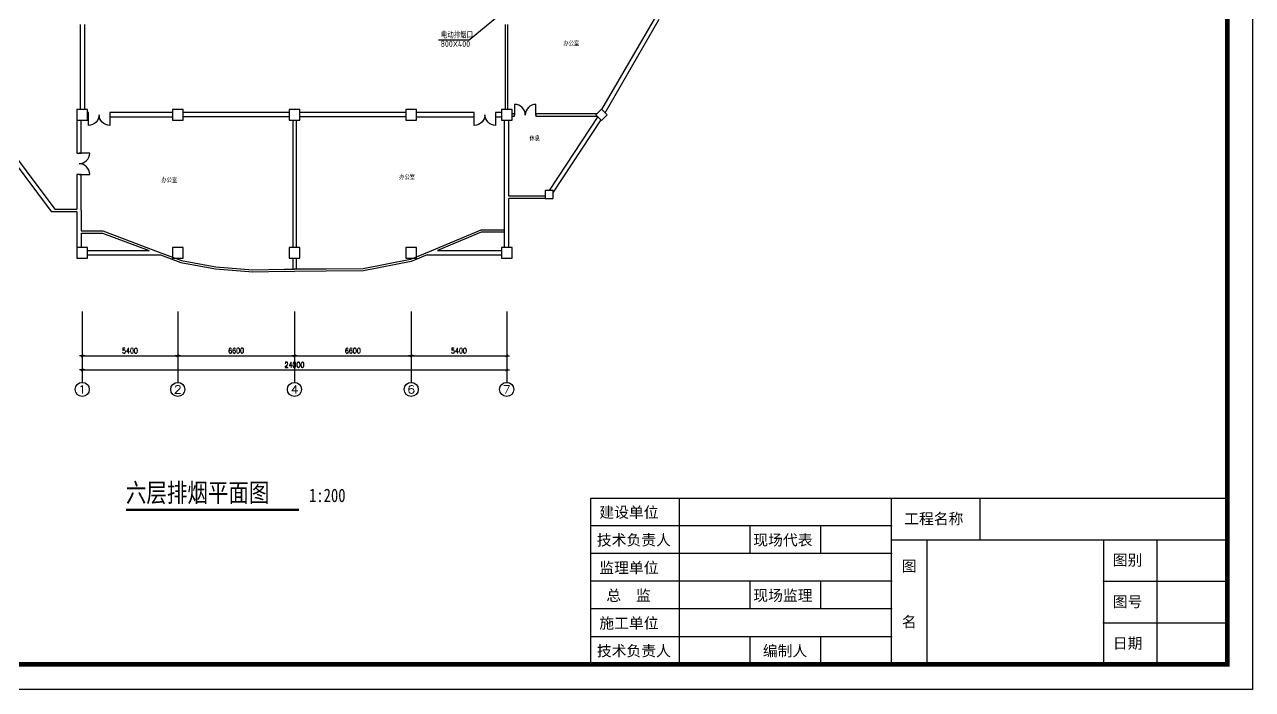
# Model space of a CAD drawing. Extents: x -149393 to 1177518, y -366685 to 296590.
# Drawn here: x 531620 to 601049, y -366143 to -328557 of the extents above; entities that cross this region are included whole.
import ezdxf
from ezdxf.enums import TextEntityAlignment as Align

# ---------------------------------------------------------------- set-up
doc = ezdxf.new("R2010")
doc.units = 0
doc.header["$LTSCALE"] = 1000
doc.header["$MEASUREMENT"] = 0
doc.layers.get('0').update_dxf_attribs({"linetype": 'CONTINUOUS'})
doc.layers.get('Defpoints').update_dxf_attribs({"linetype": 'CONTINUOUS'})
for name, color, linetype in [('AXIS', 3, 'CONTINUOUS'), ('COLUMN', 9, 'CONTINUOUS'), ('PUB_TITLE', 253, 'CONTINUOUS'), ('TEL_SYMB', 3, 'CONTINUOUS'), ('TEL_TEXT', 7, 'CONTINUOUS'), ('WALL', 9, 'CONTINUOUS'), ('WINDOW', 4, 'CONTINUOUS'), ('通风', 3, 'CONTINUOUS')]:
    doc.layers.add(name, color=color, linetype=linetype)
doc.styles.add('_TCH_AXIS', font='COMPLEX', dxfattribs={"bigfont": 'GBCBIG'})
doc.styles.add('_TCH_DIM_T3', font='SIMPLEX', dxfattribs={"width": 0.705882, "bigfont": 'GBCBIG'})
doc.styles.add('_TEL_DIM', font='', dxfattribs={"width": 0.8, "height": 3.5})
doc.styles.add('DIM_FONT', font='SIMPLEX.shx', dxfattribs={"width": 0.8})
doc.styles.add('宋体', font='')
doc.styles.add('样式 1', font='TSSDENG', dxfattribs={"width": 0.8, "height": 3000, "bigfont": 'TSSDCHN'})
doc.styles.get('_TEL_DIM').set_extended_font_data('SimSun')
doc.styles.get('宋体').set_extended_font_data('SimSun')
doc.dimstyles.new('_TCH_ARCH&&100', dxfattribs={"dimtxt": 297.5, "dimasz": 100, "dimexe": 250, "dimexo": 300, "dimgap": 126.25, "dimtad": 1, "dimdec": 0, "dimzin": 0, "dimdsep": 46, "dimtxsty": '_TCH_DIM_T3', "dimblk": 'ARCHTICK', "dimcen": 0.09, "dimclrt": 7, "dimazin": 2, "dimtfac": 1, "dimtdec": 0, "dimtix": 1, "dimtmove": 2, "dimatfit": 3, "dimfxl": 1, "dimtolj": 1, "dimtzin": 0, "dimarcsym": 0})
doc.dimstyles.new('DIMN', dxfattribs={"dimtxt": 300, "dimasz": 1, "dimexe": 250, "dimexo": 300, "dimgap": 150, "dimtad": 1, "dimdec": 0, "dimdsep": 46, "dimtxsty": 'DIM_FONT', "dimblk": '_DIMX', "dimcen": 2.5, "dimclrt": 7, "dimadec": 0, "dimazin": 0, "dimtfac": 1, "dimtdec": 0, "dimtix": 1, "dimtmove": 2, "dimatfit": 3, "dimldrblk": '_DIMX', "dimfxl": 1, "dimtolj": 1, "dimarcsym": 0})

# ---------------------------------------------------------------- blocks, each defined once
blk = doc.blocks.new('_DIMX')
blk.add_line((-150, 0), (150, 0))
at = {"const_width": 50}
blk.add_lwpolyline([(-70, -70), (70, 70)], dxfattribs=at)
blk = doc.blocks.new('_ArchTick')
at = {"color": 0, "linetype": 'ByBlock', "const_width": 0.4}
blk.add_lwpolyline([(-0.5, -0.5), (0.5, 0.5)], dxfattribs=at)
blk = doc.blocks.new('*D703')
at = {"layer": 'AXIS', "color": 0, "lineweight": -2, "transparency": 16777216}
for p, q in [((546882, -345083), (546882, -347533)), ((553482, -345083), (553482, -347533)), ((546882, -347283), (553482, -347283))]:
    blk.add_line(p, q, dxfattribs=at)
at = {"layer": 'Defpoints', "color": 0, "transparency": 16777216}
for p in [(546882, -344783), (553482, -344783), (553482, -347283)]:
    blk.add_point(p, dxfattribs=at)
at = {"layer": 'AXIS', "color": 0, "lineweight": -2, "transparency": 16777216, "xscale": 100, "yscale": 100, "zscale": 100, "rotation": 180}
blk.add_blockref('_ArchTick', (546882, -347283), dxfattribs=at)
at = {"layer": 'AXIS', "color": 0, "lineweight": -2, "transparency": 16777216, "xscale": 100, "yscale": 100, "zscale": 100}
blk.add_blockref('_ArchTick', (553482, -347283), dxfattribs=at)
at = {"layer": 'AXIS', "color": 7, "transparency": 16777216, "insert": (550182, -347008), "char_height": 297.5, "attachment_point": 5, "style": '_TCH_DIM_T3'}
blk.add_mtext('\\A1;6600', dxfattribs=at)
blk = doc.blocks.new('*D704')
at = {"layer": 'AXIS', "color": 0, "lineweight": -2, "transparency": 16777216}
for p, q in [((553482, -345083), (553482, -347533)), ((558882, -345083), (558882, -347533)), ((553482, -347283), (558882, -347283))]:
    blk.add_line(p, q, dxfattribs=at)
at = {"layer": 'Defpoints', "color": 0, "transparency": 16777216}
for p in [(553482, -344783), (558882, -344783), (558882, -347283)]:
    blk.add_point(p, dxfattribs=at)
at = {"layer": 'AXIS', "color": 0, "lineweight": -2, "transparency": 16777216, "xscale": 100, "yscale": 100, "zscale": 100, "rotation": 180}
blk.add_blockref('_ArchTick', (553482, -347283), dxfattribs=at)
at = {"layer": 'AXIS', "color": 0, "lineweight": -2, "transparency": 16777216, "xscale": 100, "yscale": 100, "zscale": 100}
blk.add_blockref('_ArchTick', (558882, -347283), dxfattribs=at)
at = {"layer": 'AXIS', "color": 7, "transparency": 16777216, "insert": (556182, -347008), "char_height": 297.5, "attachment_point": 5, "style": '_TCH_DIM_T3'}
blk.add_mtext('\\A1;5400', dxfattribs=at)
blk = doc.blocks.new('*D705')
at = {"layer": 'AXIS', "color": 0, "lineweight": -2, "transparency": 16777216}
for p, q in [((540282, -345083), (540282, -347533)), ((546882, -345083), (546882, -347533)), ((540282, -347283), (546882, -347283))]:
    blk.add_line(p, q, dxfattribs=at)
at = {"layer": 'Defpoints', "color": 0, "transparency": 16777216}
for p in [(540282, -344783), (546882, -344783), (546882, -347283)]:
    blk.add_point(p, dxfattribs=at)
at = {"layer": 'AXIS', "color": 0, "lineweight": -2, "transparency": 16777216, "xscale": 100, "yscale": 100, "zscale": 100, "rotation": 180}
blk.add_blockref('_ArchTick', (540282, -347283), dxfattribs=at)
at = {"layer": 'AXIS', "color": 0, "lineweight": -2, "transparency": 16777216, "xscale": 100, "yscale": 100, "zscale": 100}
blk.add_blockref('_ArchTick', (546882, -347283), dxfattribs=at)
at = {"layer": 'AXIS', "color": 7, "transparency": 16777216, "insert": (543582, -347008), "char_height": 297.5, "attachment_point": 5, "style": '_TCH_DIM_T3'}
blk.add_mtext('\\A1;6600', dxfattribs=at)
blk = doc.blocks.new('*D706')
at = {"layer": 'AXIS', "color": 0, "lineweight": -2, "transparency": 16777216}
for p, q in [((534882, -345083), (534882, -347533)), ((540282, -345083), (540282, -347533)), ((534882, -347283), (540282, -347283))]:
    blk.add_line(p, q, dxfattribs=at)
at = {"layer": 'Defpoints', "color": 0, "transparency": 16777216}
for p in [(534882, -344783), (540282, -344783), (540282, -347283)]:
    blk.add_point(p, dxfattribs=at)
at = {"layer": 'AXIS', "color": 0, "lineweight": -2, "transparency": 16777216, "xscale": 100, "yscale": 100, "zscale": 100, "rotation": 180}
blk.add_blockref('_ArchTick', (534882, -347283), dxfattribs=at)
at = {"layer": 'AXIS', "color": 0, "lineweight": -2, "transparency": 16777216, "xscale": 100, "yscale": 100, "zscale": 100}
blk.add_blockref('_ArchTick', (540282, -347283), dxfattribs=at)
at = {"layer": 'AXIS', "color": 7, "transparency": 16777216, "insert": (537582, -347008), "char_height": 297.5, "attachment_point": 5, "style": '_TCH_DIM_T3'}
blk.add_mtext('\\A1;5400', dxfattribs=at)
blk = doc.blocks.new('*D707')
at = {"layer": 'AXIS', "color": 0, "lineweight": -2, "transparency": 16777216}
for p, q in [((534882, -345083), (534882, -348333)), ((558882, -345083), (558882, -348333)), ((534882, -348083), (558882, -348083))]:
    blk.add_line(p, q, dxfattribs=at)
at = {"layer": 'Defpoints', "color": 0, "transparency": 16777216}
for p in [(534882, -344783), (558882, -344783), (558882, -348083)]:
    blk.add_point(p, dxfattribs=at)
at = {"layer": 'AXIS', "color": 0, "lineweight": -2, "transparency": 16777216, "xscale": 100, "yscale": 100, "zscale": 100, "rotation": 180}
blk.add_blockref('_ArchTick', (534882, -348083), dxfattribs=at)
at = {"layer": 'AXIS', "color": 0, "lineweight": -2, "transparency": 16777216, "xscale": 100, "yscale": 100, "zscale": 100}
blk.add_blockref('_ArchTick', (558882, -348083), dxfattribs=at)
at = {"layer": 'AXIS', "color": 7, "transparency": 16777216, "insert": (546882, -347808), "char_height": 297.5, "attachment_point": 5, "style": '_TCH_DIM_T3'}
blk.add_mtext('\\A1;24000', dxfattribs=at)
blk = doc.blocks.new('_FZHK')
blk.add_lwpolyline([(-0.5, -0.5), (0.5, -0.5), (0.5, 0.5), (-0.5, 0.5)], close=True)
blk = doc.blocks.new('会签栏')
at = {"layer": 'PUB_TITLE', "color": 4, "lineweight": 30}
blk.add_lwpolyline([(-18000, 0), (-18000, 4700), (0, 4700)], dxfattribs=at)
at = {"layer": 'PUB_TITLE', "color": 4}
for points in [[(-15500, 4700), (-15500, 0)], [(-9500, 0), (-9500, 4700)], [(-7000, 4700), (-7000, 3525)], [(-9500, 3917), (-18000, 3917)], [(-13500, 3917), (-13500, 3133)], [(-11500, 3917), (-11500, 3133)], [(-9500, 3525), (0, 3525)], [(-8500, 3525), (-8500, 0)], [(-3500, 3525), (-3500, 0)], [(-2000, 3525), (-2000, 0)], [(-9500, 3133), (-18000, 3133)], [(-9500, 2350), (-18000, 2350)], [(-13500, 2350), (-13500, 1567)], [(-11500, 2350), (-11500, 1567)], [(-3500, 2350), (0, 2350)], [(-9500, 1567), (-18000, 1567)], [(-3500, 1175), (0, 1175)], [(-9500, 783), (-18000, 783)], [(-13500, 783), (-13500, 0)], [(-11500, 783), (-11500, 0)]]:
    blk.add_lwpolyline(points, dxfattribs=at)
at = {"layer": 'PUB_TITLE'}
for p in [(-9500, 3917), (-9500, 3133), (-9500, 2350), (-9500, 1567), (-3500, 1175), (-9500, 783)]:
    blk.add_point(p, dxfattribs=at)
at = {"layer": 'PUB_TITLE', "color": 4}
blk.add_point((-3500, 2350), dxfattribs=at)
at = {"lineweight": -3, "style": '宋体'}
for s, p in [('建设单位', (-17758, 4147)), ('工程名称', (-9140, 3965)), ('技术负责人', (-17828, 3363)), ('现场代表', (-13405, 3363)), ('图别', (-3241, 2796)), ('监理单位', (-17758, 2580)), ('图', (-9206, 2624)), ('总  监', (-17560, 1797)), ('现场监理', (-13405, 1797)), ('图号', (-3241, 1621)), ('名', (-9206, 1049)), ('施工单位', (-17758, 1013)), ('日期', (-3241, 446)), ('技术负责人', (-17828, 230)), ('编制人', (-13134, 230))]:
    blk.add_text(s, height=307, dxfattribs=at).set_placement(p)

msp = doc.modelspace()

# ---------------------------------------------------------------- linework, layer by layer
at = {"layer": 'AXIS'}
for p, q in [((534882.4, -344782.7), (534882.4, -348782.7)), ((540282.4, -344782.7), (540282.4, -348782.7)), ((546882.4, -344782.7), (546882.4, -348782.7)), ((553482.4, -344782.7), (553482.4, -348782.7)), ((558882.4, -344782.7), (558882.4, -348782.7))]:
    msp.add_line(p, q, dxfattribs=at)
for centre in [(534882.4, -349182.7), (540282.4, -349182.7), (546882.4, -349182.7), (553482.4, -349182.7), (558882.4, -349182.7)]:
    msp.add_circle(centre, 400, dxfattribs=at)
at = {"layer": 'PUB_TITLE'}
msp.add_lwpolyline([(482249.1, -282134.7), (601049.1, -282134.7), (601049.1, -366143.3), (482249.1, -366143.3)], close=True, dxfattribs=at)
at = {"layer": 'PUB_TITLE', "const_width": 270.7}
msp.add_lwpolyline([(489320.5, -283549), (599634.8, -283549), (599634.8, -364729), (489320.5, -364729), (489320.5, -283549)], close=True, dxfattribs=at)
at = {"layer": 'TEL_SYMB', "const_width": 140}
msp.add_lwpolyline([(537347, -355990.4), (547144.7, -355990.4)], dxfattribs=at)
at = {"layer": 'WALL', "color": 59}
for p, q in [((564268.3, -333367.7), (567310.3, -328123.1)), ((564443.9, -333543.3), (567510.5, -328256.2)), ((534762.4, -328556.9), (534762.4, -333356.9)), ((535002.4, -328556.9), (535002.4, -333356.9)), ((558822.4, -333356.9), (558822.4, -328556.9)), ((558942.4, -333356.9), (558942.4, -328556.9)), ((528929.7, -333120), (533337.4, -338996.9)), ((528737.7, -333264), (533127.4, -339116.9)), ((535237.1, -333536.9), (535182.4, -333536.9)), ((535182.4, -333776.9), (535237.1, -333776.9)), ((535237.1, -333776.9), (535237.1, -333536.9)), ((539982.4, -333536.9), (536437.1, -333536.9)), ((536437.1, -333536.9), (536437.1, -333776.9)), ((536437.1, -333776.9), (539982.4, -333776.9)), ((546582.4, -333536.9), (540582.4, -333536.9)), ((546582.4, -333776.9), (540582.4, -333776.9)), ((553182.4, -333536.9), (547182.4, -333536.9)), ((553182.4, -333776.9), (547182.4, -333776.9)), ((557049.3, -333536.9), (553782.4, -333536.9)), ((553782.4, -333776.9), (557049.3, -333776.9)), ((557049.3, -333776.9), (557049.3, -333536.9)), ((558582.4, -333536.9), (558249.3, -333536.9)), ((558249.3, -333536.9), (558249.3, -333776.9)), ((558249.3, -333776.9), (558582.4, -333776.9)), ((559329.8, -333609.9), (559182.4, -333609.9)), ((559182.4, -333729.9), (559329.8, -333729.9)), ((559329.8, -333729.9), (559329.8, -333609.9)), ((563968.1, -333609.9), (560529.8, -333609.9)), ((560529.8, -333609.9), (560529.8, -333729.9)), ((560529.8, -333729.9), (563994.1, -333729.9)), ((564026.5, -333762.3), (561286.6, -337931.9)), ((564199.8, -333935.6), (561507.4, -338033)), ((534582.4, -333956.9), (534582.4, -335824.4)), ((534822.4, -335824.4), (534822.4, -333956.9)), ((558762.4, -338321.9), (558762.4, -333956.9)), ((559002.4, -338261.9), (559002.4, -333956.9)), ((534582.4, -335824.4), (534822.4, -335824.4)), ((534822.4, -337024.4), (534582.4, -337024.4)), ((534582.4, -337024.4), (534582.4, -338996.9)), ((534822.4, -339056.9), (534822.4, -337024.4)), ((558762.4, -341156.9), (558762.4, -338321.9)), ((561057.4, -338261.9), (559002.4, -338261.9)), ((561057.4, -338381.9), (559002.4, -338381.9)), ((559002.4, -341156.9), (559002.4, -338381.9)), ((533127.4, -339116.9), (534582.4, -339116.9)), ((533337.4, -338996.9), (534582.4, -338996.9)), ((534582.4, -339116.9), (534582.4, -340284.7)), ((534822.4, -339056.9), (534822.4, -340224.7)), ((557419.6, -340178.3), (554500.4, -341401.6)), ((558762.4, -340178.3), (557419.6, -340178.3)), ((558762.4, -340298.3), (558762.4, -340178.3)), ((534582.4, -340284.7), (534582.4, -341156.9)), ((534822.4, -340224.7), (536044, -340224.7)), ((534822.4, -340344.7), (534822.4, -341156.9)), ((534822.4, -340344.7), (536022.2, -340344.7)), ((536022.2, -340344.7), (538669.5, -341336.9)), ((536044, -340224.7), (539181.7, -341400.7)), ((557443.8, -340298.3), (554965.2, -341336.9)), ((558762.4, -340298.3), (557443.8, -340298.3)), ((535182.4, -341336.9), (538669.5, -341336.9)), ((535182.4, -341576.9), (539309.8, -341576.9)), ((539181.7, -341400.7), (540488.4, -341890.5)), ((539309.8, -341576.9), (540456, -342006.5)), ((554500.4, -341401.6), (553443.7, -341844.4)), ((554392.5, -341576.9), (553478.8, -341959.8)), ((554392.5, -341576.9), (558582.4, -341576.9)), ((554965.2, -341336.9), (558582.4, -341336.9)), ((540456, -342006.5), (542413.7, -342373.4)), ((540488.4, -341890.5), (542429.6, -342254.3)), ((542429.6, -342254.3), (544528.9, -342422.2)), ((553443.7, -341844.4), (550766.7, -342367)), ((553478.8, -341959.8), (550778.5, -342487)), ((542413.7, -342373.4), (544525.3, -342542.3)), ((544525.3, -342542.3), (546313.1, -342505.7)), ((544528.9, -342422.2), (546310.7, -342385.7)), ((546311.3, -342505.7), (546881.9, -342510.8)), ((546312.4, -342385.7), (546882.9, -342390.8)), ((548666.7, -342375.9), (546881.9, -342390.8)), ((548667.7, -342495.9), (546882.9, -342510.8)), ((550766.7, -342367), (548666.9, -342375.9)), ((550778.5, -342487), (548667.4, -342495.9))]:
    msp.add_line(p, q, dxfattribs=at)
at = {"layer": 'WALL'}
for p, q in [((546782.4, -333956.9), (546782.4, -341156.9)), ((546982.4, -333956.9), (546982.4, -341156.9)), ((546782.4, -341756.9), (546782.4, -342389.9)), ((546982.4, -341756.9), (546982.4, -342389.9))]:
    msp.add_line(p, q, dxfattribs=at)
at = {"layer": 'WINDOW', "color": 59, "extrusion": (1.22461e-16, -7.49855e-33, -1)}
msp.add_lwpolyline([(-560529.8, -333669.9), (-560529.8, -333069.9, -0.4142136), (-559929.8, -333669.9, -0.4142136), (-559329.8, -333069.9), (-559329.8, -333669.9)], format="xyb", dxfattribs=at)
at = {"layer": 'WINDOW', "color": 59}
for points in [[(536437.1, -333656.9), (536437.1, -334256.9, -0.4142136), (535837.1, -333656.9, -0.4142136), (535237.1, -334256.9), (535237.1, -333656.9)], [(558249.3, -333656.9), (558249.3, -334256.9, -0.4142136), (557649.3, -333656.9, -0.4142136), (557049.3, -334256.9), (557049.3, -333656.9)]]:
    msp.add_lwpolyline(points, format="xyb", dxfattribs=at)
at = {"layer": 'WINDOW', "color": 59, "extrusion": (-5.57711e-30, -1.22461e-16, -1)}
msp.add_lwpolyline([(-534702.4, -337024.4), (-535302.4, -337024.4, -0.4142136), (-534702.4, -336424.4, -0.4142136), (-535302.4, -335824.4), (-534702.4, -335824.4)], format="xyb", dxfattribs=at)
at = {"layer": '通风'}
for p, q in [((556761.3, -329420), (559001.9, -327573.3)), ((555018.8, -329420), (556761.3, -329420))]:
    msp.add_line(p, q, dxfattribs=at)

# ---------------------------------------------------------------- block references
at = {"layer": 'COLUMN', "color": 59}
for p, xscale, yscale, zscale in [((534882.4, -333656.9), 600, 600, 600), ((540282.4, -333656.9), 600, 600, 600), ((546882.4, -333656.9), 600, 600, 600), ((553482.4, -333656.9), 600, 600, 600), ((558882.4, -333656.9), 600, 600, 600), ((561282.4, -338156.9), 450, 450, 450), ((534882.4, -341456.9), 600, 600, 600), ((540282.4, -341456.9), 600, 600, 600), ((546882.4, -341456.9), 600, 600, 600), ((553482.4, -341456.9), 600, 600, 600), ((558882.4, -341456.9), 600, 600, 600)]:
    msp.add_blockref('_FZHK', p, dxfattribs=dict(at, xscale=xscale, yscale=yscale, zscale=zscale))
at = {"layer": 'COLUMN', "color": 59, "xscale": 449.9999999999679, "yscale": 449.9999999999679, "zscale": 449.9999999999679, "rotation": 45.00000000000525}
msp.add_blockref('_FZHK', (564239.3, -333656.9), dxfattribs=at)
at = {"layer": 'WALL', "xscale": 2, "yscale": 2, "zscale": 2}
msp.add_blockref('会签栏', (599634.8, -364729), dxfattribs=at)

# ---------------------------------------------------------------- texts
at = {"layer": 'AXIS', "color": 7, "style": '_TCH_AXIS'}
for s, width, p, p2 in [('1', 2.333333, (534656.1, -349409), (535108.7, -349409)), ('2', 1.5, (540056.1, -349409), (540508.7, -349409)), ('4', 1.3125, (546656.1, -349409), (547108.7, -349409)), ('6', 1.5, (553256.1, -349409), (553708.7, -349409)), ('7', 1.5, (558656.1, -349409), (559108.7, -349409))]:
    msp.add_text(s, height=452.5, dxfattribs=dict(at, width=width)).set_placement(p, p2, align=Align.FIT)
at = {"layer": 'TEL_SYMB', "color": 7, "style": '_TEL_DIM', "width": 0.8}
for s, height, p in [('六层排烟平面图', 1063.29, (537347, -355550.9)), ('1:200', 759.49, (547704.7, -355550.9))]:
    msp.add_text(s, height=height, dxfattribs=at).set_placement(p)
at = {"layer": 'TEL_TEXT', "color": 59, "style": '_TEL_DIM', "width": 0.8}
for s, p in [('办公室', (562086, -329743.2)), ('休息', (560170.1, -335118.6)), ('办公室', (539357.3, -337471.4)), ('办公室', (552805.6, -337305))]:
    msp.add_text(s, height=265.82, dxfattribs=at).set_placement(p)
at = {"layer": '通风', "color": 7, "style": '样式 1', "width": 0.8}
for s, p in [('电动排烟口', (555160, -329336.2)), ('800X400', (555143.8, -329823.9))]:
    msp.add_text(s, height=350, dxfattribs=at).set_placement(p)

# ---------------------------------------------------------------- dimensions: what is measured, and where the dimension line sits
at = {"layer": 'AXIS'}
for p1, p2, distance in [((534882.4, -344782.7), (540282.4, -344782.7), -2500), ((534882.4, -344782.7), (558882.4, -344782.7), -3300), ((540282.4, -344782.7), (546882.4, -344782.7), -2500), ((546882.4, -344782.7), (553482.4, -344782.7), -2500), ((553482.4, -344782.7), (558882.4, -344782.7), -2500)]:
    msp.add_aligned_dim(p1=p1, p2=p2, distance=distance, dimstyle='DIMN', dxfattribs=at).render()
for p1, p2, distance, picture, middle in [((534882.4, -344782.7), (540282.4, -344782.7), -2500, '*D706', (537582.4, -347007.7)), ((534882.4, -344782.7), (558882.4, -344782.7), -3300, '*D707', (546882.4, -347807.7)), ((540282.4, -344782.7), (546882.4, -344782.7), -2500, '*D705', (543582.4, -347007.7)), ((546882.4, -344782.7), (553482.4, -344782.7), -2500, '*D703', (550182.4, -347007.7)), ((553482.4, -344782.7), (558882.4, -344782.7), -2500, '*D704', (556182.4, -347007.7))]:
    dim = msp.add_aligned_dim(p1=p1, p2=p2, distance=distance, dimstyle='_TCH_ARCH&&100', dxfattribs=at)
    dim.commit()
    dim.dimension.update_dxf_attribs({"geometry": picture, "text_midpoint": middle})

doc.saveas('drawing.dxf')
